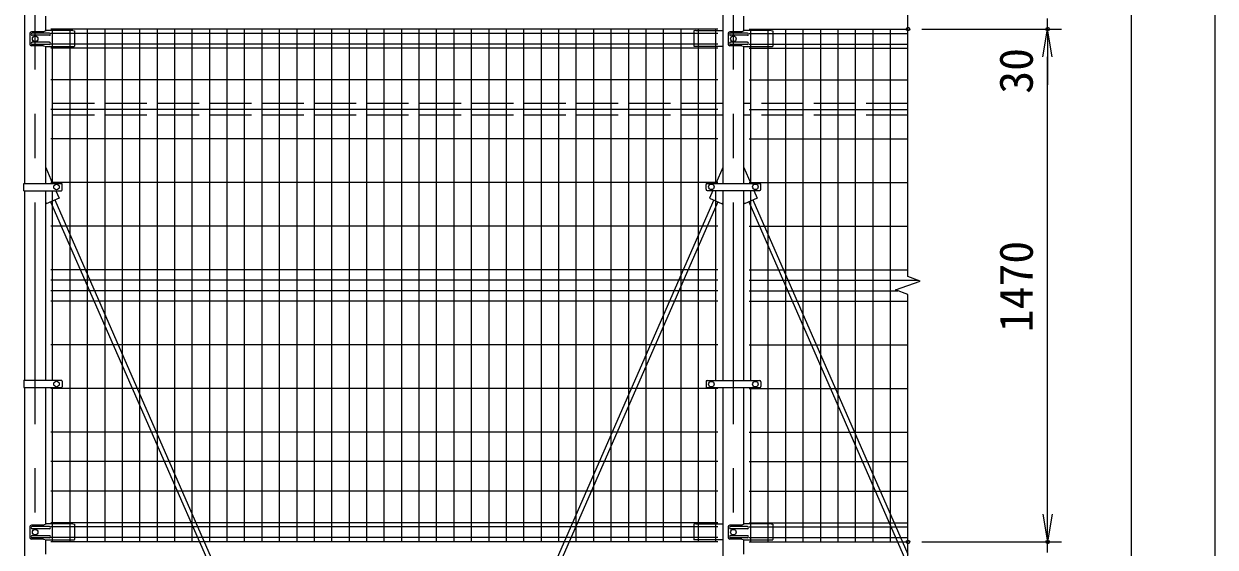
# Model space of a CAD drawing. Units: millimetres, scale not verified. Extents: x -8400 to 8400, y -5940 to 5940.
# Drawn here: x -6313 to -2900, y 1098 to 2598 of the extents above; entities that cross this region are included whole.
import ezdxf
from ezdxf.enums import TextEntityAlignment as Align

# ---------------------------------------------------------------- set-up
doc = ezdxf.new("R2010")
doc.units = ezdxf.units.MM
doc.header["$LTSCALE"] = 20
doc.header["$PDMODE"] = 32
doc.header["$PDSIZE"] = 10
doc.linetypes.add('DASHED', pattern=[7.5, 6, -1.5])
doc.linetypes.add('USER1', pattern=[50.8, 31.75, -6.35, 6.35, -6.35])
for name, color, linetype, lineweight in [('0-3_D-STR1', 1, 'Continuous', 25), ('0-4_D-STR-DIM', 7, 'Continuous', 13), ('0-A_D-STR3', 3, 'Continuous', 13), ('0-B_D-STR2', 7, 'Continuous', 13), ('0-C_D-BMK', 2, 'USER1', 13)]:
    doc.layers.add(name, color=color, linetype=linetype, lineweight=lineweight)
doc.layers.add('0-5_0', color=7, linetype='Continuous')
doc.layers.add('0-6_Defpoints', color=7, linetype='Continuous')
doc.styles.add('ＭＳ ゴシック', font='')
doc.styles.get('ＭＳ ゴシック').set_extended_font_data('MS Gothic')

# ---------------------------------------------------------------- blocks, each defined once
blk = doc.blocks.new('_Open')
at = {"layer": '0-5_0'}
blk.add_line((-20, 3.333), (0, 0), dxfattribs=at)
blk.add_lwpolyline([(-20, -3.333), (0, 0), (-20, 0)], dxfattribs=at)

msp = doc.modelspace()

# ---------------------------------------------------------------- linework, layer by layer
at = {"layer": '0-3_D-STR1'}
for p, q in [((-6310.63, 3055.25), (-6310.63, 2140.75)), ((-4310.63, 3055.25), (-4310.63, 2140.75)), ((-6250.13, 2578.08), (-6250.13, 2619.62)), ((-4250.13, 2578.08), (-4250.13, 2619.62)), ((-6250.13, 2140.75), (-6250.13, 2533.62)), ((-4250.13, 2140.75), (-4250.13, 2533.62)), ((-6310.63, 2119.75), (-6310.63, 1576.25)), ((-6250.13, 1576.25), (-6250.13, 2119.75)), ((-4310.63, 2120.75), (-4310.63, 1575.25)), ((-4250.13, 1575.25), (-4250.13, 2120.75)), ((-6310.63, 1555.25), (-6310.63, 541.25)), ((-6250.13, 1164.08), (-6250.13, 1555.25)), ((-4310.63, 1555.25), (-4310.63, 540.25)), ((-4250.13, 1164.08), (-4250.13, 1555.25)), ((-6250.13, 1078.08), (-6250.13, 1119.62)), ((-6250.13, 1078.08), (-6250.13, 1119.62)), ((-4250.13, 1078.08), (-4250.13, 1119.62)), ((-4250.13, 1078.08), (-4250.13, 1119.62))]:
    msp.add_line(p, q, dxfattribs=at)
at = {"layer": '0-3_D-STR1', "linetype": 'DASHED'}
for p, q in [((-4310.63, 2370), (-6250.13, 2370)), ((-3780.38, 2370), (-4250.13, 2370)), ((-4310.63, 2336), (-6250.13, 2336)), ((-3780.38, 2336), (-4250.13, 2336))]:
    msp.add_line(p, q, dxfattribs=at)
at = {"layer": '0-4_D-STR-DIM'}
for p, q in [((-3140.38, -2837), (-3140.38, 4003)), ((-2900.38, -3537), (-2900.38, 4006)), ((-3780.38, 2490), (-3780.38, 3322.35)), ((-3780.38, 1873.66), (-3780.38, 2646)), ((-3380.38, 2583), (-3380.38, 2613)), ((-3740.38, 2583), (-3340.38, 2583)), ((-3740.38, 2583), (-3340.38, 2583)), ((-3380.38, 1193), (-3380.38, 2503)), ((-3380.38, 2503), (-3380.38, 2423)), ((-3815.62, 1835.18), (-3745.14, 1860.83)), ((-3745.14, 1860.83), (-3780.38, 1873.66)), ((-3780.38, 1822.35), (-3815.62, 1835.18)), ((-3780.38, 990), (-3780.38, 1822.35)), ((-3380.38, 1193), (-3380.38, 1273)), ((-3780.38, 123.66), (-3780.38, 1146)), ((-3740.38, 1113), (-3340.38, 1113)), ((-3740.38, 1113), (-3340.38, 1113)), ((-3380.38, 1083), (-3380.38, 1113))]:
    msp.add_line(p, q, dxfattribs=at)
at = {"layer": '0-6_Defpoints'}
for p in [(-3780.38, 2583), (-3780.38, 2583), (-3380.38, 2583), (-3780.38, 1113), (-3780.38, 1113), (-3380.38, 1113)]:
    msp.add_point(p, dxfattribs=at)
at = {"layer": '0-A_D-STR3'}
for p, q in [((-6295.86, 2570), (-6295.86, 2540)), ((-6256.4, 2575), (-6290.86, 2575)), ((-6239.79, 2571), (-6288.79, 2571)), ((-6239.79, 2571), (-6288.79, 2571)), ((-6239.79, 2565), (-6288.79, 2565)), ((-6239.79, 2565), (-6288.79, 2565)), ((-6248.25, 2579), (-6256.4, 2575)), ((-6248.25, 2579), (-6256.4, 2575)), ((-6172.38, 2579), (-6248.25, 2579)), ((-6172.38, 2579), (-6167.38, 2578)), ((-6167.38, 2578), (-6167.38, 2534.19)), ((-4388.38, 2579), (-4393.38, 2578)), ((-4393.38, 2578), (-4393.38, 2534.19)), ((-4388.38, 2579), (-4312.5, 2579)), ((-4312.5, 2579), (-4310.63, 2578.08)), ((-4295.86, 2570), (-4295.86, 2540)), ((-4256.4, 2575), (-4290.86, 2575)), ((-4239.79, 2571), (-4288.79, 2571)), ((-4239.79, 2565), (-4288.79, 2565)), ((-4248.25, 2579), (-4256.4, 2575)), ((-4248.25, 2579), (-4256.4, 2575)), ((-4172.38, 2579), (-4248.25, 2579)), ((-4172.38, 2579), (-4167.38, 2578)), ((-4167.38, 2578), (-4167.38, 2534.19)), ((-6256.4, 2535), (-6290.86, 2535)), ((-6239.79, 2545), (-6288.79, 2545)), ((-6239.79, 2545), (-6288.79, 2545)), ((-6239.79, 2539), (-6288.79, 2539)), ((-6239.79, 2539), (-6288.79, 2539)), ((-6256.4, 2535), (-6248.17, 2533.19)), ((-6256.4, 2535), (-6248.17, 2533.19)), ((-6256.4, 2535), (-6248.17, 2533.19)), ((-6248.17, 2533.19), (-6168.38, 2533.19)), ((-4312.59, 2533.19), (-4392.38, 2533.19)), ((-4310.63, 2533.6), (-4312.59, 2533.19)), ((-4256.4, 2535), (-4290.86, 2535)), ((-4239.79, 2545), (-4288.79, 2545)), ((-4239.79, 2539), (-4288.79, 2539)), ((-4256.4, 2535), (-4248.17, 2533.19)), ((-4256.4, 2535), (-4248.17, 2533.19)), ((-4256.4, 2535), (-4248.17, 2533.19)), ((-4248.17, 2533.19), (-4168.38, 2533.19)), ((-6250.13, 2185.75), (-6230.44, 2140.75)), ((-4310.63, 2185.75), (-4330.31, 2140.75)), ((-4250.13, 2185.75), (-4230.44, 2140.75)), ((-6312.93, 2140.75), (-6205.38, 2140.75)), ((-6312.93, 2119.75), (-6312.93, 2140.75)), ((-6312.93, 2119.75), (-6205.38, 2119.75)), ((-6221.26, 2119.75), (-6211.96, 2098.5)), ((-6203.38, 2121.75), (-6203.38, 2138.75)), ((-4358.88, 2123.75), (-4358.88, 2137.75)), ((-4355.88, 2140.75), (-4204.88, 2140.75)), ((-4355.88, 2120.75), (-4204.88, 2120.75)), ((-4339.06, 2120.75), (-4348.8, 2098.5)), ((-4221.69, 2120.75), (-4211.96, 2098.5)), ((-4201.88, 2123.75), (-4201.88, 2137.75)), ((-6250.13, 2085.95), (-6248.6, 2082.47)), ((-6211.96, 2098.5), (-6248.6, 2082.47)), ((-6236.24, 2087.88), (-4747.23, -1316)), ((-6224.33, 2093.09), (-4735.32, -1310.79)), ((-4336.43, 2093.09), (-5825.44, -1310.79)), ((-4324.52, 2087.88), (-5813.53, -1316)), ((-4348.8, 2098.5), (-4312.15, 2082.47)), ((-4310.63, 2085.95), (-4312.15, 2082.47)), ((-4250.13, 2085.95), (-4248.6, 2082.47)), ((-4211.96, 2098.5), (-4248.6, 2082.47)), ((-4236.24, 2087.88), (-3780.38, 1045.78)), ((-4224.33, 2093.09), (-3780.38, 1078.22)), ((-6312.93, 1576.25), (-6205.38, 1576.25)), ((-6312.93, 1576.25), (-6312.93, 1555.25)), ((-6203.38, 1574.25), (-6203.38, 1557.25)), ((-4358.88, 1572.25), (-4358.88, 1558.25)), ((-4355.88, 1575.25), (-4204.88, 1575.25)), ((-4201.88, 1572.25), (-4201.88, 1558.25)), ((-6312.93, 1555.25), (-6205.38, 1555.25)), ((-4355.88, 1555.25), (-4204.88, 1555.25)), ((-6256.4, 1161), (-6290.86, 1161)), ((-6248.25, 1165), (-6256.4, 1161)), ((-6248.25, 1165), (-6256.4, 1161)), ((-6172.38, 1165), (-6248.25, 1165)), ((-6172.38, 1165), (-6167.38, 1164)), ((-6167.38, 1164), (-6167.38, 1120.19)), ((-4388.38, 1165), (-4393.38, 1164)), ((-4393.38, 1164), (-4393.38, 1120.19)), ((-4388.38, 1165), (-4312.5, 1165)), ((-4312.5, 1165), (-4310.63, 1164.08)), ((-4256.4, 1161), (-4290.86, 1161)), ((-4248.25, 1165), (-4256.4, 1161)), ((-4248.25, 1165), (-4256.4, 1161)), ((-4172.38, 1165), (-4248.25, 1165)), ((-4172.38, 1165), (-4167.38, 1164)), ((-4167.38, 1164), (-4167.38, 1120.19)), ((-6295.86, 1156), (-6295.86, 1126)), ((-6239.79, 1157), (-6288.79, 1157)), ((-6239.79, 1157), (-6288.79, 1157)), ((-6239.79, 1151), (-6288.79, 1151)), ((-6239.79, 1151), (-6288.79, 1151)), ((-6239.79, 1131), (-6288.79, 1131)), ((-6239.79, 1131), (-6288.79, 1131)), ((-4295.86, 1156), (-4295.86, 1126)), ((-4239.79, 1157), (-4288.79, 1157)), ((-4239.79, 1151), (-4288.79, 1151)), ((-4239.79, 1131), (-4288.79, 1131)), ((-6256.4, 1121), (-6290.86, 1121)), ((-6239.79, 1125), (-6288.79, 1125)), ((-6239.79, 1125), (-6288.79, 1125)), ((-6256.4, 1121), (-6248.17, 1119.19)), ((-6256.4, 1121), (-6248.17, 1119.19)), ((-6256.4, 1121), (-6248.17, 1119.19)), ((-6248.17, 1119.19), (-6168.38, 1119.19)), ((-4312.59, 1119.19), (-4392.38, 1119.19)), ((-4310.63, 1119.6), (-4312.59, 1119.19)), ((-4256.4, 1121), (-4290.86, 1121)), ((-4239.79, 1125), (-4288.79, 1125)), ((-4256.4, 1121), (-4248.17, 1119.19)), ((-4256.4, 1121), (-4248.17, 1119.19)), ((-4256.4, 1121), (-4248.17, 1119.19)), ((-4248.17, 1119.19), (-4168.38, 1119.19))]:
    msp.add_line(p, q, dxfattribs=at)
for centre in [(-6280.38, 2555), (-4280.38, 2555), (-4280.38, 2555), (-6219.38, 2130.25), (-4343.38, 2130.75), (-4217.38, 2130.75), (-6219.38, 1565.75), (-4343.38, 1565.25), (-4217.38, 1565.25), (-6280.38, 1141), (-4280.38, 1141)]:
    msp.add_circle(centre, 8, dxfattribs=at)
for centre, radius, start, end in [((-6290.86, 2570), 5, 90, 180), ((-6288.79, 2568), 3, 90, 270), ((-6239.79, 2568), 3, 270, 90), ((-4290.86, 2570), 5, 90, 180), ((-4288.79, 2568), 3, 90, 270), ((-4239.79, 2568), 3, 270, 90), ((-6290.86, 2540), 5, 180, 270), ((-6288.79, 2542), 3, 90, 270), ((-6239.79, 2542), 3, 270, 90), ((-6168.38, 2534.19), 1, 270, 0), ((-4392.38, 2534.19), 1, 180, 270), ((-4290.86, 2540), 5, 180, 270), ((-4288.79, 2542), 3, 90, 270), ((-4239.79, 2542), 3, 270, 90), ((-4168.38, 2534.19), 1, 270, 0), ((-6205.38, 2138.75), 2, 0, 90), ((-6205.38, 2121.75), 2, 270, 0), ((-4355.88, 2137.75), 3, 90, 180), ((-4355.88, 2123.75), 3, 180, 270), ((-4204.88, 2137.75), 3, 0, 90), ((-4204.88, 2123.75), 3, 270, 0), ((-6205.38, 1574.25), 2, 0, 90), ((-4355.88, 1572.25), 3, 90, 180), ((-4204.88, 1572.25), 3, 0, 90), ((-6205.38, 1557.25), 2, 270, 0), ((-4355.88, 1558.25), 3, 180, 270), ((-4204.88, 1558.25), 3, 270, 0), ((-6290.86, 1156), 5, 90, 180), ((-4290.86, 1156), 5, 90, 180), ((-6288.79, 1154), 3, 90, 270), ((-6288.79, 1128), 3, 90, 270), ((-6239.79, 1154), 3, 270, 90), ((-6239.79, 1128), 3, 270, 90), ((-4288.79, 1154), 3, 90, 270), ((-4288.79, 1128), 3, 90, 270), ((-4239.79, 1154), 3, 270, 90), ((-4239.79, 1128), 3, 270, 90), ((-6290.86, 1126), 5, 180, 270), ((-6168.38, 1120.19), 1, 270, 0), ((-4392.38, 1120.19), 1, 180, 270), ((-4290.86, 1126), 5, 180, 270), ((-4168.38, 1120.19), 1, 270, 0)]:
    msp.add_arc(centre, radius, start, end, dxfattribs=at)
at = {"layer": '0-B_D-STR2'}
for p, q in [((-4325.38, 2583), (-6235.38, 2583)), ((-4325.38, 2569.9), (-6235.38, 2569.9)), ((-6230.38, 2140.75), (-6230.38, 2583)), ((-6180.38, 1113), (-6180.38, 2583)), ((-6130.38, 1113), (-6130.38, 2583)), ((-6080.38, 1113), (-6080.38, 2583)), ((-6030.38, 1113), (-6030.38, 2583)), ((-5980.38, 1113), (-5980.38, 2583)), ((-5930.38, 1113), (-5930.38, 2583)), ((-5880.38, 1113), (-5880.38, 2583)), ((-5830.38, 1113), (-5830.38, 2583)), ((-5780.38, 1113), (-5780.38, 2583)), ((-5730.38, 1113), (-5730.38, 2583)), ((-5680.38, 1113), (-5680.38, 2583)), ((-5630.38, 1113), (-5630.38, 2583)), ((-5580.38, 1113), (-5580.38, 2583)), ((-5530.38, 1113), (-5530.38, 2583)), ((-5480.38, 1113), (-5480.38, 2583)), ((-5430.38, 1113), (-5430.38, 2583)), ((-5380.38, 1113), (-5380.38, 2583)), ((-5330.38, 1113), (-5330.38, 2583)), ((-5280.38, 1113), (-5280.38, 2583)), ((-5230.38, 1113), (-5230.38, 2583)), ((-5180.38, 1113), (-5180.38, 2583)), ((-5130.38, 1113), (-5130.38, 2583)), ((-5080.38, 1113), (-5080.38, 2583)), ((-5030.38, 1113), (-5030.38, 2583)), ((-4980.38, 1113), (-4980.38, 2583)), ((-4930.38, 1113), (-4930.38, 2583)), ((-4880.38, 1113), (-4880.38, 2583)), ((-4830.38, 1113), (-4830.38, 2583)), ((-4780.38, 1113), (-4780.38, 2583)), ((-4730.38, 1113), (-4730.38, 2583)), ((-4680.38, 1113), (-4680.38, 2583)), ((-4630.38, 1113), (-4630.38, 2583)), ((-4580.38, 1113), (-4580.38, 2583)), ((-4530.38, 1113), (-4530.38, 2583)), ((-4480.38, 1113), (-4480.38, 2583)), ((-4430.38, 1113), (-4430.38, 2583)), ((-4380.38, 1113), (-4380.38, 2583)), ((-4330.38, 2140.75), (-4330.38, 2583)), ((-4235.38, 2583), (-3780.38, 2583)), ((-4235.38, 2569.9), (-3780.38, 2569.9)), ((-4230.38, 2140.75), (-4230.38, 2583)), ((-4180.38, 1113), (-4180.38, 2583)), ((-4130.38, 1113), (-4130.38, 2583)), ((-4080.38, 1113), (-4080.38, 2583)), ((-4030.38, 1113), (-4030.38, 2583)), ((-3980.38, 1113), (-3980.38, 2583)), ((-3930.38, 1113), (-3930.38, 2583)), ((-3880.38, 1113), (-3880.38, 2583)), ((-3830.38, 1113), (-3830.38, 2583)), ((-4325.38, 2540.1), (-6235.38, 2540.1)), ((-4325.38, 2528.25), (-6235.38, 2528.25)), ((-4235.38, 2540.1), (-3780.38, 2540.1)), ((-4235.38, 2528.25), (-3780.38, 2528.25)), ((-4325.38, 2437), (-6235.38, 2437)), ((-4235.38, 2437), (-3780.38, 2437)), ((-4325.38, 2352.5), (-6235.38, 2352.5)), ((-4235.38, 2352.5), (-3780.38, 2352.5)), ((-4325.38, 2268), (-6235.38, 2268)), ((-4235.38, 2268), (-3780.38, 2268)), ((-4325.38, 2143), (-6235.38, 2143)), ((-6230.38, 1576.25), (-6230.38, 2119.75)), ((-4330.38, 1575.25), (-4330.38, 2120.75)), ((-4235.38, 2143), (-3780.38, 2143)), ((-4230.38, 1575.25), (-4230.38, 2120.75)), ((-4325.38, 2018), (-6235.38, 2018)), ((-4235.38, 2018), (-3780.38, 2018)), ((-4325.38, 1893), (-6235.38, 1893)), ((-4235.38, 1893), (-3780.38, 1893)), ((-4325.38, 1863), (-6235.38, 1863)), ((-4235.38, 1863), (-3751.11, 1863)), ((-4325.38, 1833), (-6235.38, 1833)), ((-4235.38, 1833), (-3809.64, 1833)), ((-4325.38, 1803), (-6235.38, 1803)), ((-4235.38, 1803), (-3780.38, 1803)), ((-4325.38, 1678), (-6235.38, 1678)), ((-4235.38, 1678), (-3780.38, 1678)), ((-4325.38, 1553), (-6235.38, 1553)), ((-6230.38, 1113), (-6230.38, 1555.25)), ((-4330.38, 1113), (-4330.38, 1555.25)), ((-4235.38, 1553), (-3780.38, 1553)), ((-4230.38, 1113), (-4230.38, 1555.25)), ((-4325.38, 1428), (-6235.38, 1428)), ((-4235.38, 1428), (-3780.38, 1428)), ((-4325.38, 1343.5), (-6235.38, 1343.5)), ((-4235.38, 1343.5), (-3780.38, 1343.5)), ((-4325.38, 1259), (-6235.38, 1259)), ((-4235.38, 1259), (-3780.38, 1259)), ((-4325.38, 1167.76), (-6235.38, 1167.76)), ((-4325.38, 1167.76), (-6235.38, 1167.76)), ((-4235.38, 1167.76), (-3780.38, 1167.76)), ((-4235.38, 1167.76), (-3780.38, 1167.76)), ((-4325.38, 1155.9), (-6235.38, 1155.9)), ((-4325.38, 1155.9), (-6235.38, 1155.9)), ((-4235.38, 1155.9), (-3780.38, 1155.9)), ((-4235.38, 1155.9), (-3780.38, 1155.9)), ((-4325.38, 1126.1), (-6235.38, 1126.1)), ((-4325.38, 1126.1), (-6235.38, 1126.1)), ((-4325.38, 1113), (-6235.38, 1113)), ((-4325.38, 1113), (-6235.38, 1113)), ((-4235.38, 1126.1), (-3780.38, 1126.1)), ((-4235.38, 1126.1), (-3780.38, 1126.1)), ((-4235.38, 1113), (-3780.38, 1113)), ((-4235.38, 1113), (-3780.38, 1113))]:
    msp.add_line(p, q, dxfattribs=at)
at = {"layer": '0-C_D-BMK'}
for p, q in [((-6280.38, -3629), (-6280.38, 4098)), ((-4280.38, -3629), (-4280.38, 4098))]:
    msp.add_line(p, q, dxfattribs=at)

# ---------------------------------------------------------------- block references
at = {"layer": '0-4_D-STR-DIM', "xscale": 4, "yscale": 4}
for p, rotation in [((-3380.38, 2583), 90), ((-3380.38, 2583), 90), ((-3380.38, 1113), 270), ((-3380.38, 1113), 270)]:
    msp.add_blockref('_Open', p, dxfattribs=dict(at, rotation=rotation))

# ---------------------------------------------------------------- texts
at = {"layer": '0-4_D-STR-DIM', "style": 'ＭＳ ゴシック'}
for s, p in [('30', (-3393.87, 2397.75)), ('1470', (-3393.87, 1714.2))]:
    msp.add_text(s, height=96.19, rotation=90, dxfattribs=at).set_placement(p, align=Align.BOTTOM_LEFT)

doc.saveas('drawing.dxf')
